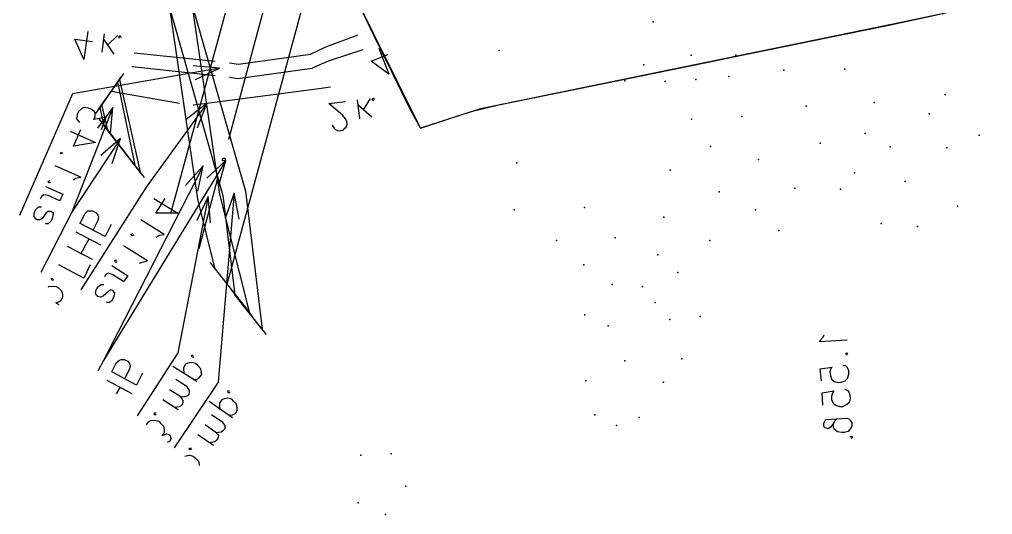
# Model space of a CAD drawing. Header units: metres. Extents: x 5 to 225, y 228 to 542.
# Drawn here: x 5.5 to 41.6, y 273.12 to 291.52 of the extents above; entities that cross this region are included whole.
import ezdxf

# ---------------------------------------------------------------- set-up
doc = ezdxf.new("R2010")
doc.units = ezdxf.units.M
for name, color, linetype in [('BOUNDARY', 7, 'Continuous'), ('ELECTR_CABLE', 7, 'Continuous'), ('GAS', 7, 'Continuous'), ('GRASS', 7, 'Continuous'), ('HEAT', 7, 'Continuous'), ('TREE', 7, 'Continuous')]:
    doc.layers.add(name, color=color, linetype=linetype)

msp = doc.modelspace()

# ---------------------------------------------------------------- linework, layer by layer
at = {"layer": 'BOUNDARY'}
msp.add_lwpolyline([(17.728, 292.815), (18.611, 291.027), (19.052, 290.144), (19.936, 288.356), (20.377, 287.473), (22.254, 288.091), (23.225, 288.334), (25.168, 288.731), (26.139, 288.93), (28.082, 289.327), (29.053, 289.526), (30.996, 289.923), (31.99, 290.122), (33.932, 290.519), (34.904, 290.718), (36.847, 291.115), (37.818, 291.314), (38.215, 291.402), (38.215, 291.402), (39.761, 291.733)], dxfattribs=at)
at = {"layer": 'ELECTR_CABLE'}
for points in [[(11.767, 292.948), (12.915, 285.022), (12.915, 285.022), (14.019, 280.651)], [(11.767, 292.506), (11.789, 292.44), (11.789, 292.44), (13.886, 285.132), (13.886, 285.132), (14.505, 280.01)], [(10.972, 292.285), (10.994, 292.219), (10.994, 292.219), (13.048, 284.978), (13.048, 284.978), (13.489, 281.291)], [(11.061, 291.954), (12.098, 284.845), (12.098, 284.845), (12.738, 282.284)], [(8.036, 291.071), (7.882, 290.033), (7.882, 290.033), (7.55, 290.784), (7.55, 290.784), (8.213, 290.696)], [(8.566, 290.298), (8.654, 290.983)], [(9.007, 290.232), (8.632, 290.784)], [(8.765, 290.563), (9.14, 290.917)], [(9.206, 290.806), (9.184, 290.872), (9.184, 290.872), (9.228, 290.917), (9.228, 290.917), (9.272, 290.85)], [(16.293, 290.232), (16.867, 290.497), (16.867, 290.497), (18.059, 290.939)], [(18.236, 290.387), (16.955, 289.967), (16.955, 289.967), (16.359, 289.702)], [(18.832, 290.453), (19.207, 289.482), (19.207, 289.482), (18.545, 289.967), (18.545, 289.967), (19.163, 290.21)], [(9.758, 290.276), (12.761, 289.967)], [(13.29, 289.901), (13.622, 289.857), (13.622, 289.857), (16.293, 290.232)], [(12.032, 289.283), (12.915, 289.702), (12.915, 289.702), (7.462, 288.753), (7.462, 288.753), (5.497, 284.227)], [(9.67, 289.769), (9.692, 289.769), (9.692, 289.769), (12.761, 289.437)], [(12.915, 289.702), (11.944, 289.791)], [(13.29, 289.371), (13.599, 289.327), (13.599, 289.327), (16.359, 289.702)], [(9.272, 289.393), (9.14, 289.195), (9.14, 289.195), (8.478, 288.245), (8.478, 288.245), (8.323, 288.024)], [(9.361, 289.504), (9.206, 289.283), (9.206, 289.283), (8.544, 288.356), (8.544, 288.356), (8.411, 288.157)], [(9.206, 289.283), (9.979, 285.839)], [(9.14, 289.195), (9.78, 286.104)], [(17.043, 288.996), (16.514, 288.93), (16.514, 288.93), (12.451, 288.4), (12.451, 288.4), (11.944, 288.334)], [(11.436, 288.4), (8.897, 288.841)], [(18.125, 287.826), (18.037, 288.532)], [(18.258, 288.157), (18.523, 288.576)], [(18.633, 288.488), (18.589, 288.532), (18.589, 288.532), (18.611, 288.598), (18.611, 288.598), (18.677, 288.554)], [(8.875, 287.296), (8.963, 288.245), (7.44, 284.36), (6.285, 282.121)], [(8.544, 287.428), (8.72, 287.892), (8.72, 287.892), (8.257, 287.804), (8.257, 287.804), (8.301, 287.914), (8.301, 287.914), (8.301, 288.024), (8.301, 288.024), (8.279, 288.091), (8.279, 288.091), (8.146, 288.179), (8.146, 288.179), (8.058, 288.223), (8.058, 288.223), (7.904, 288.245), (7.904, 288.245), (7.793, 288.201), (7.793, 288.201), (7.683, 288.091), (7.683, 288.091), (7.639, 287.98), (7.639, 287.98), (7.617, 287.826), (7.617, 287.826), (7.661, 287.76), (7.661, 287.76), (7.727, 287.693)], [(12.098, 287.495), (12.451, 288.4), (12.451, 288.4), (10.2, 285.287), (10.2, 285.287), (7.771, 281.468)], [(8.963, 288.245), (8.389, 287.473)], [(8.478, 288.245), (8.61, 287.627)], [(8.544, 288.356), (8.765, 287.406)], [(12.451, 288.4), (11.679, 287.804)], [(17.11, 287.605), (17.11, 287.561), (17.11, 287.561), (17.176, 287.473), (17.176, 287.473), (17.22, 287.428), (17.22, 287.428), (17.33, 287.384), (17.33, 287.384), (17.507, 287.406), (17.507, 287.406), (17.573, 287.473), (17.573, 287.473), (17.617, 287.517), (17.617, 287.517), (17.662, 287.627), (17.662, 287.627), (17.64, 287.737), (17.64, 287.737), (17.595, 287.826), (17.595, 287.826), (17.485, 287.958), (17.485, 287.958), (16.977, 288.4), (16.977, 288.4), (17.595, 288.466)], [(18.567, 287.892), (18.059, 288.334)], [(9.935, 285.905), (9.78, 286.104), (9.78, 286.104), (8.61, 287.627), (8.61, 287.627), (8.456, 287.826)], [(7.374, 287.362), (8.323, 286.943), (8.323, 286.943), (7.506, 286.81), (7.506, 286.81), (7.771, 287.428)], [(10.133, 285.64), (9.979, 285.839), (9.979, 285.839), (8.765, 287.406), (8.765, 287.406), (8.61, 287.605)], [(8.941, 286.17), (9.25, 287.097), (7.44, 284.36), (6.285, 282.121)], [(9.25, 287.097), (8.522, 286.457)], [(7.109, 286.545), (7.043, 286.523), (7.043, 286.523), (7.02, 286.567), (7.02, 286.567), (7.087, 286.589)], [(7.506, 285.552), (7.572, 285.618), (7.572, 285.618), (7.771, 285.662), (7.771, 285.662), (6.822, 286.082)], [(12.893, 285.353), (13.158, 286.28), (8.61, 278.84), (8.404, 278.445)], [(12.12, 285.132), (12.319, 286.082), (8.61, 278.84), (8.404, 278.445)], [(12.319, 286.082), (11.657, 285.353)], [(13.158, 286.28), (12.451, 285.618)], [(6.469, 285.309), (7.109, 285.022), (7.109, 285.022), (6.998, 284.779), (6.998, 284.779), (6.557, 284.978), (6.557, 284.978), (6.402, 285), (6.402, 285), (6.314, 284.934), (6.314, 284.934), (6.27, 284.845)], [(6.645, 285.464), (6.601, 285.441), (6.601, 285.441), (6.557, 285.508), (6.557, 285.508), (6.623, 285.53)], [(12.584, 283.962), (12.496, 284.934), (11.37, 279.127), (9.868, 276.793)], [(13.644, 284.095), (13.467, 285.066), (12.871, 278.046), (11.234, 275.598)], [(12.496, 284.934), (12.076, 284.051)], [(13.467, 285.066), (13.136, 284.139)], [(6.469, 283.94), (6.579, 283.94), (6.579, 283.94), (6.689, 284.051), (6.689, 284.051), (6.733, 284.161), (6.733, 284.161), (6.756, 284.316), (6.756, 284.316), (6.667, 284.382), (6.667, 284.382), (6.557, 284.382), (6.557, 284.382), (6.491, 284.338), (6.491, 284.338), (6.358, 284.139), (6.358, 284.139), (6.27, 284.073), (6.27, 284.073), (6.159, 284.073), (6.159, 284.073), (6.115, 284.095), (6.115, 284.095), (6.049, 284.183), (6.049, 284.183), (6.049, 284.316), (6.049, 284.316), (6.093, 284.448), (6.093, 284.448), (6.204, 284.558), (6.204, 284.558), (6.314, 284.558)], [(10.487, 284.867), (11.37, 284.316), (11.37, 284.316), (10.553, 284.316), (10.553, 284.316), (10.906, 284.867)], [(8.897, 283.896), (8.676, 283.455), (8.676, 283.455), (7.749, 283.94), (7.749, 283.94), (7.926, 284.293), (7.926, 284.293), (8.036, 284.404), (8.036, 284.404), (8.102, 284.404), (8.102, 284.404), (8.213, 284.404), (8.213, 284.404), (8.345, 284.338), (8.345, 284.338), (8.411, 284.249), (8.411, 284.249), (8.433, 284.183), (8.433, 284.183), (8.411, 284.051), (8.411, 284.051), (8.235, 283.697)], [(10.575, 283.432), (10.685, 283.499), (10.685, 283.499), (10.862, 283.521), (10.862, 283.521), (10.001, 284.073)], [(7.595, 283.631), (8.5, 283.145)], [(9.736, 283.499), (9.67, 283.477), (9.67, 283.477), (9.648, 283.543), (9.648, 283.543), (9.714, 283.565)], [(8.213, 282.594), (7.285, 283.079)], [(7.771, 282.814), (8.08, 283.366)], [(9.957, 282.461), (10.045, 282.505), (10.045, 282.505), (10.244, 282.549), (10.244, 282.549), (9.361, 283.101)], [(8.124, 282.395), (7.882, 281.909), (7.882, 281.909), (6.954, 282.395)], [(8.919, 282.373), (9.515, 281.997), (9.515, 281.997), (9.361, 281.777), (9.361, 281.777), (8.941, 282.042), (8.941, 282.042), (8.787, 282.086), (8.787, 282.086), (8.698, 282.042), (8.698, 282.042), (8.654, 281.953)], [(9.118, 282.505), (9.052, 282.505), (9.052, 282.505), (9.03, 282.571), (9.03, 282.571), (9.096, 282.571)], [(14.173, 280.43), (14.019, 280.651), (14.019, 280.651), (12.738, 282.284), (12.738, 282.284), (12.584, 282.483)], [(6.778, 281.843), (6.711, 281.821), (6.711, 281.821), (6.689, 281.887), (6.689, 281.887), (6.733, 281.887)], [(8.72, 281.026), (8.809, 281.004), (8.809, 281.004), (8.941, 281.092), (8.941, 281.092), (9.007, 281.225), (9.007, 281.225), (9.03, 281.357), (9.03, 281.357), (8.963, 281.445), (8.963, 281.445), (8.875, 281.468), (8.875, 281.468), (8.787, 281.401), (8.787, 281.401), (8.61, 281.247), (8.61, 281.247), (8.522, 281.203), (8.522, 281.203), (8.411, 281.225), (8.411, 281.225), (8.367, 281.247), (8.367, 281.247), (8.323, 281.335), (8.323, 281.335), (8.345, 281.468), (8.345, 281.468), (8.411, 281.578), (8.411, 281.578), (8.522, 281.666), (8.522, 281.666), (8.632, 281.666)], [(6.851, 280.985), (6.954, 281.026), (7.043, 281.092), (7.109, 281.203), (7.109, 281.313), (7.065, 281.423), (6.954, 281.534), (6.866, 281.578), (6.711, 281.6), (6.579, 281.578), (6.561, 281.564)], [(13.511, 281.291), (13.335, 281.512)], [(14.659, 279.812), (14.505, 280.01), (14.505, 280.01), (13.489, 281.291)], [(6.976, 280.916), (6.853, 280.98)], [(10.067, 278.377), (9.846, 277.935), (9.846, 277.935), (8.919, 278.421), (8.919, 278.421), (9.096, 278.774), (9.096, 278.774), (9.206, 278.862), (9.206, 278.862), (9.272, 278.885), (9.272, 278.885), (9.383, 278.885), (9.383, 278.885), (9.515, 278.818), (9.515, 278.818), (9.581, 278.73), (9.581, 278.73), (9.604, 278.664), (9.604, 278.664), (9.581, 278.531), (9.581, 278.531), (9.405, 278.178)], [(11.944, 278.134), (12.076, 278.156), (12.076, 278.156), (12.164, 278.2), (12.164, 278.2), (12.253, 278.311), (12.253, 278.311), (12.253, 278.421), (12.253, 278.421), (12.209, 278.553), (12.209, 278.553), (12.12, 278.664), (12.12, 278.664), (12.032, 278.73), (12.032, 278.73), (11.877, 278.774), (11.877, 278.774), (11.745, 278.752), (11.745, 278.752), (11.657, 278.708), (11.657, 278.708), (11.59, 278.575), (11.59, 278.575), (11.59, 278.487), (11.59, 278.487), (11.613, 278.355)], [(11.966, 278.973), (11.9, 278.973), (11.9, 278.973), (11.877, 279.039), (11.877, 279.039), (11.944, 279.039)], [(12.076, 278.068), (11.193, 278.62)], [(8.743, 278.112), (9.67, 277.626)], [(11.48, 277.494), (11.679, 277.516), (11.679, 277.516), (11.767, 277.56), (11.767, 277.56), (11.811, 277.648), (11.811, 277.648), (11.811, 277.737), (11.811, 277.737), (11.723, 277.869), (11.723, 277.869), (11.303, 278.134)], [(9.101, 277.603), (9.228, 277.847)], [(11.237, 277.118), (11.436, 277.14), (11.436, 277.14), (11.524, 277.185), (11.524, 277.185), (11.568, 277.273), (11.568, 277.273), (11.568, 277.361), (11.568, 277.361), (11.48, 277.494), (11.48, 277.494), (11.061, 277.759)], [(13.312, 277.648), (13.246, 277.648), (13.246, 277.648), (13.224, 277.714), (13.224, 277.714), (13.29, 277.714)], [(11.392, 277.008), (10.818, 277.383)], [(13.401, 276.721), (12.54, 277.317)], [(13.268, 276.809), (13.401, 276.831), (13.401, 276.831), (13.511, 276.876), (13.511, 276.876), (13.577, 276.986), (13.577, 276.986), (13.577, 277.096), (13.577, 277.096), (13.555, 277.229), (13.555, 277.229), (13.445, 277.339), (13.445, 277.339), (13.379, 277.405), (13.379, 277.405), (13.224, 277.45), (13.224, 277.45), (13.092, 277.427), (13.092, 277.427), (13.003, 277.383), (13.003, 277.383), (12.915, 277.273), (12.915, 277.273), (12.915, 277.163), (12.915, 277.163), (12.937, 277.03)], [(10.214, 276.455), (10.288, 276.566), (10.376, 276.611), (10.509, 276.633), (10.663, 276.589), (10.729, 276.522), (10.84, 276.412), (10.862, 276.279), (10.862, 276.169), (10.796, 276.059)], [(10.575, 276.831), (10.509, 276.831), (10.509, 276.831), (10.509, 276.898), (10.509, 276.898), (10.575, 276.898)], [(12.783, 276.169), (12.981, 276.191), (12.981, 276.191), (13.07, 276.257), (13.07, 276.257), (13.136, 276.324), (13.136, 276.324), (13.136, 276.434), (13.136, 276.434), (13.048, 276.544), (13.048, 276.544), (12.628, 276.831)], [(12.54, 275.794), (12.738, 275.838), (12.738, 275.838), (12.827, 275.882), (12.827, 275.882), (12.871, 275.948), (12.871, 275.948), (12.893, 276.059), (12.893, 276.059), (12.783, 276.169), (12.783, 276.169), (12.385, 276.456)], [(10.796, 276.059), (10.95, 276.125), (11.061, 276.103), (11.105, 276.015), (11.127, 275.948), (11.061, 275.838), (10.984, 275.8)], [(12.694, 275.683), (12.12, 276.081)], [(11.877, 275.551), (11.811, 275.529), (11.811, 275.529), (11.811, 275.595), (11.811, 275.595), (11.877, 275.595)], [(11.639, 275.288), (11.679, 275.308), (11.811, 275.33), (11.944, 275.286), (12.032, 275.22), (12.142, 275.109), (12.164, 274.977), (12.164, 274.941)]]:
    msp.add_lwpolyline(points, dxfattribs=at)
at = {"layer": 'GAS'}
for points in [[(35.345, 279.79), (35.301, 279.701), (35.301, 279.701), (35.169, 279.547), (35.169, 279.547), (36.206, 279.613)], [(36.14, 279.083), (36.184, 279.127), (36.184, 279.127), (36.228, 279.083), (36.228, 279.083), (36.184, 279.039)], [(35.257, 278.09), (35.213, 278.531), (35.213, 278.531), (35.654, 278.598), (35.654, 278.598), (35.61, 278.553), (35.61, 278.553), (35.566, 278.421), (35.566, 278.421), (35.588, 278.288), (35.588, 278.288), (35.632, 278.156), (35.632, 278.156), (35.743, 278.068), (35.743, 278.068), (35.897, 278.024), (35.897, 278.024), (35.986, 278.046), (35.986, 278.046), (36.14, 278.09), (36.14, 278.09), (36.228, 278.178), (36.228, 278.178), (36.273, 278.333), (36.273, 278.333), (36.273, 278.465), (36.273, 278.465), (36.206, 278.598), (36.206, 278.598), (36.162, 278.642), (36.162, 278.642), (36.052, 278.664)], [(35.301, 277.185), (35.279, 277.648), (35.279, 277.648), (35.721, 277.714), (35.721, 277.714), (35.676, 277.67), (35.676, 277.67), (35.632, 277.516), (35.632, 277.516), (35.632, 277.383), (35.632, 277.383), (35.699, 277.251), (35.699, 277.251), (35.787, 277.185), (35.787, 277.185), (35.941, 277.14), (35.941, 277.14), (36.052, 277.14), (36.052, 277.14), (36.184, 277.207), (36.184, 277.207), (36.295, 277.295), (36.295, 277.295), (36.339, 277.427), (36.339, 277.427), (36.317, 277.56), (36.317, 277.56), (36.273, 277.692), (36.273, 277.692), (36.206, 277.737), (36.206, 277.737), (36.118, 277.781)], [(35.831, 276.677), (35.743, 276.589), (35.743, 276.589), (35.699, 276.5), (35.699, 276.5), (35.588, 276.368), (35.588, 276.368), (35.5, 276.302), (35.5, 276.302), (35.389, 276.346), (35.389, 276.346), (35.345, 276.39), (35.345, 276.39), (35.345, 276.522), (35.345, 276.522), (35.389, 276.611), (35.389, 276.611), (35.434, 276.655), (35.434, 276.655), (36.184, 276.699), (36.184, 276.699), (36.273, 276.677), (36.273, 276.677), (36.317, 276.633), (36.317, 276.633), (36.383, 276.544), (36.383, 276.544), (36.383, 276.412), (36.383, 276.412), (36.339, 276.324), (36.339, 276.324), (36.251, 276.213), (36.251, 276.213), (36.096, 276.169), (36.096, 276.169), (36.008, 276.169), (36.008, 276.169), (35.853, 276.191), (35.853, 276.191), (35.743, 276.279), (35.743, 276.279), (35.699, 276.368), (35.699, 276.368), (35.699, 276.5)], [(36.317, 275.992), (36.361, 276.037), (36.361, 276.037), (36.405, 276.015), (36.405, 276.015), (36.361, 275.948)]]:
    msp.add_lwpolyline(points, dxfattribs=at)
at = {"layer": 'GRASS'}
msp.add_lwpolyline([(44.309, 292.705), (38.215, 291.402), (22.607, 288.201), (21.106, 287.715), (20.377, 287.473), (20.267, 287.693), (20.024, 288.135), (18.633, 290.961), (18.059, 292.131), (18.258, 292.241), (19.538, 292.749), (20.907, 293.168), (24.483, 293.897), (26.426, 294.294), (37.156, 296.502), (44.022, 297.981)], dxfattribs=at)
at = {"layer": 'HEAT'}
for points in [[(13.202, 281.688), (16.779, 294.868), (16.779, 294.868), (14.129, 296.348)], [(11.127, 284.36), (13.622, 293.544), (13.622, 293.544), (12.584, 294.118)], [(13.268, 287.075), (14.637, 292.175)], [(13.136, 286.315), (13.136, 286.284), (13.112, 286.259), (13.082, 286.258), (13.082, 286.258), (13.051, 286.258), (13.026, 286.282), (13.025, 286.312), (13.025, 286.312), (13.025, 286.343), (13.049, 286.368), (13.079, 286.369), (13.079, 286.369), (13.11, 286.369), (13.135, 286.345), (13.136, 286.315)], [(12.164, 283.013), (12.849, 285.574)]]:
    msp.add_lwpolyline(points, dxfattribs=at)
at = {"layer": 'TREE'}
for p in [(29.006, 291.433), (23.299, 290.365), (30.424, 290.187), (32.079, 290.186), (28.664, 289.835), (33.866, 289.633), (36.125, 289.672), (27.957, 289.239), (30.591, 289.287), (31.815, 289.403), (29.458, 289.217), (39.845, 288.728), (34.694, 288.293), (37.21, 288.433), (30.435, 287.807), (32.3, 287.907), (39.255, 288.012), (36.878, 287.28), (41.106, 287.218), (31.14, 286.794), (35.208, 286.923), (37.804, 286.786), (39.912, 286.742), (23.954, 286.189), (32.921, 286.318), (29.647, 285.92), (36.486, 285.823), (34.274, 285.254), (38.367, 285.495), (31.455, 285.108), (35.965, 285.208), (26.469, 284.536), (40.298, 284.58), (23.851, 284.448), (29.403, 284.172), (32.814, 284.448), (37.472, 283.94), (38.819, 283.83), (33.675, 283.675), (25.42, 283.305), (27.596, 283.407), (31.114, 283.3), (29.186, 282.767), (26.443, 282.397), (29.925, 282.11), (27.494, 281.666), (28.612, 281.597), (29.083, 281.004), (26.478, 280.54), (29.635, 280.364), (30.76, 280.476), (27.336, 280.133), (27.954, 278.828), (30.08, 278.903), (26.516, 278.087), (29.396, 278.046), (26.852, 276.827), (28.495, 276.734), (27.648, 276.434), (18.158, 275.327), (19.287, 275.377), (19.839, 274.174), (18.067, 273.564), (19.082, 273.122)]:
    msp.add_point(p, dxfattribs=at)

doc.saveas('drawing.dxf')
